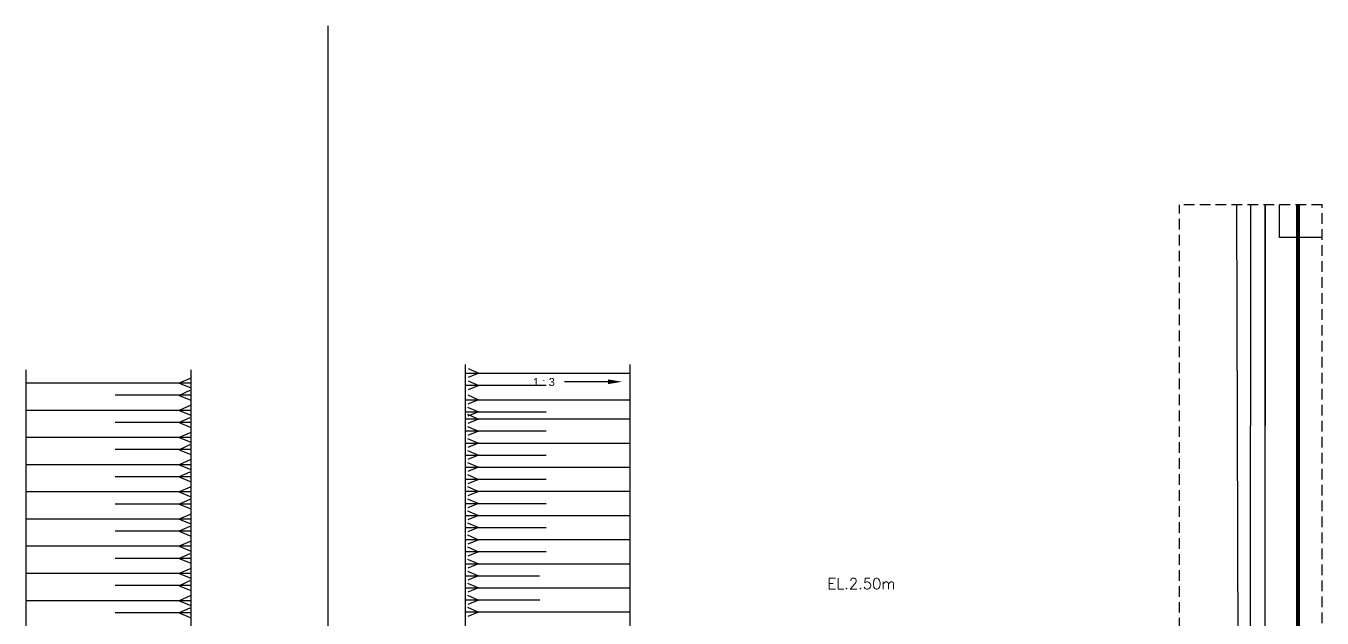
# Model space of a CAD drawing. Header units: inches. Extents: x 165 to 61882, y 14 to 53559.
# Drawn here: x 30494 to 57901, y 41045 to 53559 of the extents above; entities that cross this region are included whole.
import ezdxf

# ---------------------------------------------------------------- set-up
doc = ezdxf.new("R2010")
doc.units = ezdxf.units.IN
doc.header["$MEASUREMENT"] = 0
doc.linetypes.add('DASHED', pattern=[0.75, 0.5, -0.25])
for name, color, linetype in [('LINE', 7, 'Continuous'), ('SLOPEEARTH', 3, 'Continuous'), ('TEXT', 10, 'Continuous')]:
    doc.layers.add(name, color=color, linetype=linetype)
doc.styles.add('BIG', font='ROMANT.SHX')
doc.styles.get("Standard").update_dxf_attribs({"font": 'arial.ttf'})

msp = doc.modelspace()

# ---------------------------------------------------------------- linework, layer by layer
msp.add_line((36881.1, 53559.5), (36881.1, 13.8))
at = {"layer": 'LINE', "color": 0, "linetype": 'DASHED', "ltscale": 450}
for p, q in [((54883.3, 39809.6), (54883.3, 49775.4)), ((57900.8, 49775.4), (54883.3, 49775.4)), ((57900.8, 39588.9), (57900.8, 49775.4))]:
    msp.add_line(p, q, dxfattribs=at)
at = {"layer": 'LINE', "color": 0, "linetype": 'ByBlock', "ltscale": 450}
for p, q in [((56128.1, 40340.5), (56095.3, 49775.4)), ((56388.2, 40262.2), (56392.1, 49775.4))]:
    msp.add_line(p, q, dxfattribs=at)
at = {"layer": 'LINE', "color": 0}
msp.add_line((56698, 39997.9), (56701.1, 49775.4), dxfattribs=at)
at = {"layer": 'LINE', "color": 0, "linetype": 'ByBlock', "lineweight": -2}
for p, q in [((56700.8, 39588.9), (56700.8, 49775.4)), ((57900.8, 49088.9), (57000.8, 49088.9))]:
    msp.add_line(p, q, dxfattribs=at)
at = {"layer": 'LINE'}
for p, q in [((57000.8, 49088.9), (57000.8, 49775.4)), ((57425.7, 49088.9), (57425.7, 49368.4)), ((39781.1, 46403), (39781.1, 33672.7)), ((43267.6, 35682.3), (43267.6, 46403)), ((30494.1, 46288), (30494.1, 35636.9)), ((33981.1, 46288), (33981.1, 27976.6))]:
    msp.add_line(p, q, dxfattribs=at)
at = {"layer": 'LINE', "color": 3}
for p, q in [((39781.1, 46219.2), (43267.6, 46219.2)), ((33970.4, 46009.1), (30494.1, 46009.1)), ((39781.1, 45964.2), (41495.2, 45964.2)), ((33970.4, 45754.1), (32381.9, 45754.1)), ((39781.1, 45659.9), (43267.6, 45659.9)), ((33970.4, 45434.5), (30494.1, 45434.5)), ((39781.1, 45404.9), (41495.2, 45404.9)), ((39781.1, 45253.9), (43267.6, 45253.9)), ((33970.4, 45179.5), (32381.9, 45179.5)), ((39781.1, 44998.9), (41495.2, 44998.9)), ((33970.4, 44859.9), (30494.1, 44859.9)), ((39781.1, 44743.9), (43267.6, 44743.9)), ((33970.4, 44604.9), (32381.9, 44604.9)), ((39781.1, 44488.9), (41495.2, 44488.9)), ((33970.4, 44285.3), (30494.1, 44285.3)), ((39781.1, 44233.9), (43267.6, 44233.9)), ((33970.4, 44030.3), (32381.9, 44030.3)), ((39781.1, 43978.9), (41495.2, 43978.9)), ((33970.4, 43710.7), (30494.1, 43710.7)), ((39781.1, 43723.9), (43267.6, 43723.9)), ((33970.4, 43455.7), (32381.9, 43455.7)), ((39781.1, 43468.9), (41495.2, 43468.9)), ((33970.4, 43136.1), (30494.1, 43136.1)), ((39781.1, 43213.9), (43267.6, 43213.9)), ((33970.4, 42881.1), (32381.9, 42881.1)), ((39781.1, 42958.9), (41495.2, 42958.9)), ((33970.4, 42561.5), (30494.1, 42561.5)), ((39781.1, 42703.9), (43267.6, 42703.9)), ((33970.4, 42306.5), (32381.9, 42306.5)), ((39781.1, 42448.9), (41495.2, 42448.9)), ((33970.4, 41986.9), (30494.1, 41986.9)), ((39781.1, 42193.9), (43267.6, 42193.9)), ((39781.1, 41938.9), (41350.9, 41938.9)), ((33970.4, 41731.9), (32381.9, 41731.9)), ((39781.1, 41683.9), (43267.6, 41683.9)), ((33970.4, 41412.2), (30494.1, 41412.2)), ((39781.1, 41428.9), (41359.4, 41428.9)), ((33970.4, 41157.2), (32381.9, 41157.2)), ((39781.1, 41173.9), (43267.6, 41173.9))]:
    msp.add_line(p, q, dxfattribs=at)
at = {"layer": 'LINE', "color": 5}
msp.add_line((42802.8, 46039.9), (41882.5, 46039.9), dxfattribs=at)
at = {"layer": 'LINE', "color": 0, "linetype": 'DASHED', "ltscale": 450, "const_width": 85}
msp.add_lwpolyline([(57390.6, 49775.4), (57390.6, 37772.2)], dxfattribs=at)
at = {"layer": 'LINE', "color": 5}
msp.add_solid([(42802.8, 46089.5), (42802.8, 45990.3), (43100.3, 46039.9)], dxfattribs=at)
at = {"layer": 'SLOPEEARTH'}
for p, q in [((39843.7, 46320.2), (40072.2, 46219.2)), ((33963.8, 46110.2), (33735.3, 46009.1)), ((40072.2, 46219.2), (39843.7, 46127.8)), ((39843.7, 46062.4), (40072.2, 45961.4)), ((33961.2, 45852.4), (33732.7, 45751.3)), ((33735.3, 46009.1), (33969.6, 45915.5)), ((40072.2, 45961.4), (39843.7, 45870)), ((33732.7, 45751.3), (33969.6, 45656.6)), ((33963.8, 45535.6), (33735.3, 45434.5)), ((39833.7, 45503.2), (40062.2, 45402.1)), ((40064.3, 45659.9), (39835.1, 45568.3)), ((39835.8, 45761), (40064.3, 45659.9)), ((33961.2, 45277.8), (33732.7, 45176.7)), ((33735.3, 45434.5), (33969.6, 45340.9)), ((39833.7, 45352.2), (40062.2, 45251.1)), ((40062.2, 45402.1), (39835.1, 45311.3)), ((40062.2, 45251.1), (39835.1, 45160.3)), ((33732.7, 45176.7), (33969.6, 45082)), ((33963.8, 44961), (33735.3, 44859.9)), ((39833.7, 45097.2), (40062.2, 44996.1)), ((40062.2, 44996.1), (39835.1, 44905.3)), ((33961.2, 44703.2), (33732.7, 44602.1)), ((33735.3, 44859.9), (33969.6, 44766.3)), ((39833.7, 44842.2), (40062.2, 44741.1)), ((40062.2, 44741.1), (39835.1, 44650.3)), ((33732.7, 44602.1), (33969.6, 44507.4)), ((39833.7, 44587.2), (40062.2, 44486.1)), ((40062.2, 44486.1), (39835.1, 44395.3)), ((33961.2, 44128.6), (33732.7, 44027.5)), ((33963.8, 44386.4), (33735.3, 44285.3)), ((33735.3, 44285.3), (33969.6, 44191.6)), ((39833.7, 44332.2), (40062.2, 44231.1)), ((40062.2, 44231.1), (39835.1, 44140.3)), ((33732.7, 44027.5), (33969.6, 43932.8)), ((39833.7, 44077.2), (40062.2, 43976.1)), ((40062.2, 43976.1), (39835.1, 43885.3)), ((33963.8, 43811.7), (33735.3, 43710.7)), ((33735.3, 43710.7), (33969.6, 43617)), ((39833.7, 43822.2), (40062.2, 43721.1)), ((39833.7, 43822.2), (40062.2, 43721.1)), ((40062.2, 43721.1), (39835.1, 43630.3)), ((33961.2, 43553.9), (33732.7, 43452.9)), ((33732.7, 43452.9), (33969.6, 43358.2)), ((39833.7, 43567.2), (40062.2, 43466.1)), ((39833.7, 43312.2), (40062.2, 43211.1)), ((40062.2, 43466.1), (39835.1, 43375.3)), ((33963.8, 43237.1), (33735.3, 43136.1)), ((33735.3, 43136.1), (33969.6, 43042.4)), ((39833.7, 43057.2), (40062.2, 42956.1)), ((40062.2, 43211.1), (39835.1, 43120.3)), ((33961.2, 42979.3), (33732.7, 42878.3)), ((33732.7, 42878.3), (33969.6, 42783.6)), ((39833.7, 42802.2), (40062.2, 42701.1)), ((40062.2, 42956.1), (39835.1, 42865.3)), ((33963.8, 42662.5), (33735.3, 42561.5)), ((33735.3, 42561.5), (33969.6, 42467.8)), ((39833.7, 42547.2), (40062.2, 42446.1)), ((40062.2, 42701.1), (39835.1, 42610.3)), ((33961.2, 42404.7), (33732.7, 42303.7)), ((33732.7, 42303.7), (33969.6, 42209)), ((39833.7, 42292.2), (40062.2, 42191.1)), ((40062.2, 42446.1), (39835.1, 42355.3)), ((33963.8, 42087.9), (33735.3, 41986.9)), ((33735.3, 41986.9), (33969.6, 41893.2)), ((39833.7, 42037.2), (40062.2, 41936.1)), ((40062.2, 42191.1), (39835.1, 42100.3)), ((40062.2, 41936.1), (39835.1, 41845.3)), ((33961.2, 41830.1), (33732.7, 41729.1)), ((33732.7, 41729.1), (33969.6, 41634.4)), ((39833.7, 41782.2), (40062.2, 41681.1)), ((40062.2, 41681.1), (39835.1, 41590.3)), ((33963.8, 41513.3), (33735.3, 41412.2)), ((33735.3, 41412.2), (33969.6, 41318.6)), ((39833.7, 41527.2), (40062.2, 41426.1)), ((40062.2, 41426.1), (39835.1, 41335.3)), ((33961.2, 41255.5), (33732.7, 41154.4)), ((33732.7, 41154.4), (33969.6, 41059.8)), ((39833.7, 41272.2), (40062.2, 41171.1)), ((40062.2, 41171.1), (39835.1, 41080.3))]:
    msp.add_line(p, q, dxfattribs=at)

# ---------------------------------------------------------------- texts
at = {"layer": 'LINE'}
msp.add_text('1 : 3 ', height=170, dxfattribs=at).set_placement((41216.1, 45949))
at = {"layer": 'TEXT', "style": 'BIG'}
msp.add_text('EL.2.50m', height=229.5, dxfattribs=at).set_placement((47442.3, 41656.2))

doc.saveas('drawing.dxf')
